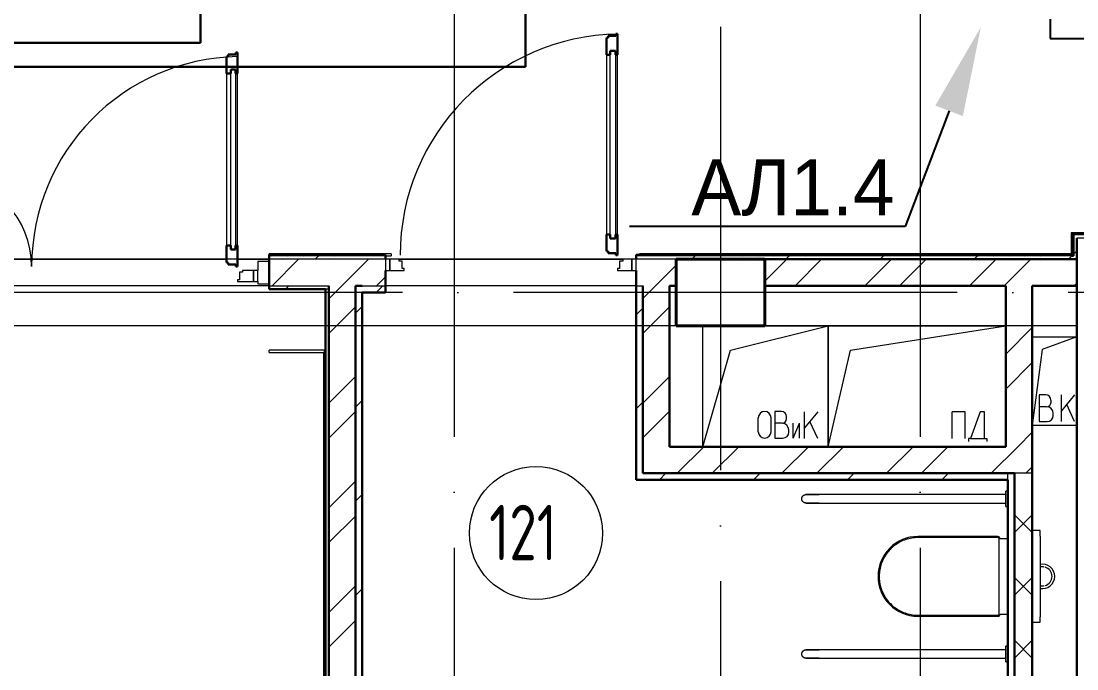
# Model space of a CAD drawing. Header units: millimetres. Extents: x -259793 to 503324, y -44556 to 93494.
# Drawn here: x -19810 to -15052, y -17071 to -14150 of the extents above; entities that cross this region are included whole.
import ezdxf
from ezdxf import colors
from ezdxf.entities.mleader import LeaderData, LeaderLine
from ezdxf.math import Vec2, Vec3

# ---------------------------------------------------------------- set-up
doc = ezdxf.new("R2010")
doc.units = ezdxf.units.MM
doc.linetypes.add('ADSK_Линия сетки', pattern=[25, 20, -2.5, 0, -2.5])
doc.linetypes.add('ADSK_Сверху', pattern=[450, 300, -150])
doc.layers.add('PDF _06 ТВ кабель эфирный', color=5, linetype='Continuous')
for name, color, linetype, lineweight in [('RC-Выноски', 7, 'Continuous', 0), ('RC-Линии_связи-Адресные', 5, 'Continuous', 30), ('Витраж', 7, 'Continuous', 9), ('Двери', 252, 'Continuous', 9), ('Линии', 7, 'Continuous', 9), ('лс', 5, 'Continuous', 30), ('Марки помещений', 252, 'Continuous', 20), ('Несущие колонны', 252, 'Continuous', 18), ('Обобщенные модели', 252, 'Continuous', 18), ('Ограждение', 252, 'Continuous', 9), ('Оси', 252, 'Continuous', 9), ('Перекрытие', 252, 'Continuous', 18), ('Сантехника', 252, 'Continuous', 9), ('Стены внутренние', 7, 'Continuous', 18), ('Стены наружные', 7, 'Continuous', 18), ('Стены штриховка', 7, 'Continuous', 9)]:
    doc.layers.add(name, color=color, linetype=linetype, lineweight=lineweight)
doc.layers.add('Двери открывание', color=7, linetype='Continuous', lineweight=9, true_color=0xc0c0c0)
doc.styles.add('GOST Common_3', font='', dxfattribs={"height": 3.5})
doc.styles.add('Mipgost_5', font='', dxfattribs={"height": 250})
doc.styles.get('GOST Common_3').set_extended_font_data('GOST 2.304 type A')
doc.styles.get('Mipgost_5').set_extended_font_data('Mipgost')
pattern_1 = [(0, (-32119.8, 96), (0, 600), []), (90, (-32119.8, 96), (-600, 4e-14), [])]

# ---------------------------------------------------------------- blocks, each defined once
blk = doc.blocks.new('_None')
blk = doc.blocks.new('1 этаж')
at = {"layer": 'Ограждение', "true_color": 0x636466}
h = blk.add_hatch(dxfattribs=at)
h.set_pattern_fill('FP_25', color=251, style=0, pattern_type=2)
h.set_pattern_definition(pattern_1)
h.paths.add_polyline_path([(-15070.8, -13728.7), (-13040.8, -13728.7), (-13040.8, -13723.7), (-15075.8, -13723.7)])
h = blk.add_hatch(dxfattribs=at)
h.set_pattern_fill('FP_25', color=251, style=0, pattern_type=2)
h.set_pattern_definition(pattern_1)
h.paths.add_polyline_path([(-18140.8, -13828.7), (-18140.8, -13818.7), (-18690.8, -13818.7), (-18690.8, -13823.7), (-18165.8, -13823.7), (-18165.8, -13828.7)])
h = blk.add_hatch(dxfattribs=at)
h.set_pattern_fill('FP_25', color=251, style=0, pattern_type=2)
h.set_pattern_definition(pattern_1)
h.paths.add_polyline_path([(-15070.8, -13823.7), (-15075.8, -13818.7), (-17020.8, -13818.7), (-17020.8, -13823.7), (-15072.5, -13823.7)])
h = blk.add_hatch(dxfattribs=at)
h.set_pattern_fill('FP_25', color=251, style=0, pattern_type=2)
h.set_pattern_definition(pattern_1)
h.paths.add_polyline_path([(-18445.8, -17463.7), (-18435.8, -17453.7), (-18435.8, -14253.7), (-18445.8, -14263.7), (-18445.8, -17356.4)])
at = {"color": 251, "lineweight": 18, "true_color": 0x636466}
for p, q in [((-16735.8, -14688.7), (-16735.8, -14143.7)), ((-16610.8, -14252.9), (-16170.8, -14143.7)), ((-16455.8, -14143.7), (-16170.8, -14143.7)), ((-16170.8, -14143.7), (-16170.8, -14688.7)), ((-16170.8, -14688.7), (-16170.8, -14143.7)), ((-16170.8, -14143.7), (-15370.8, -14143.7)), ((-16070.8, -14252.9), (-15370.8, -14143.7)), ((-15250.8, -14193.7), (-15050.8, -14193.7)), ((-15050.8, -14193.7), (-15206.4, -14250.3)), ((-16735.8, -14688.7), (-16610.8, -14252.9)), ((-16170.8, -14688.7), (-16070.8, -14252.9)), ((-15206.4, -14250.3), (-15250.8, -14593.7)), ((-15189.9, -14455.2), (-15219.9, -14455.2)), ((-15219.9, -14455.2), (-15219.9, -14575.2)), ((-15059.9, -14455.2), (-15119.9, -14526.7)), ((-15119.9, -14575.2), (-15119.9, -14455.2)), ((-15186.5, -14508.5), (-15219.9, -14508.5)), ((-15166.5, -14488.5), (-15166.5, -14478.5)), ((-15059.9, -14575.2), (-15095.9, -14498)), ((-16485.9, -14621.4), (-16485.9, -14558.7)), ((-16428.5, -14621.4), (-16428.5, -14558.7)), ((-16381.7, -14530.1), (-16411.7, -14530.1)), ((-16411.7, -14530.1), (-16411.7, -14650.1)), ((-16358.3, -14563.4), (-16358.3, -14553.4)), ((-16217.5, -14532.1), (-16277.5, -14603.6)), ((-16277.5, -14652.1), (-16277.5, -14532.1)), ((-15554.1, -14531.1), (-15611.5, -14531.1)), ((-15611.5, -14651.1), (-15611.5, -14531.1)), ((-15554.1, -14651.1), (-15554.1, -14531.1)), ((-15485.2, -14531.1), (-15528.9, -14651.1)), ((-15465.6, -14531.1), (-15485.2, -14531.1)), ((-15465.6, -14651.1), (-15465.6, -14531.1)), ((-15156.5, -14548.5), (-15156.5, -14538.5)), ((-16378.3, -14583.4), (-16411.7, -14583.4)), ((-16329.2, -14650.1), (-16300.5, -14583.4)), ((-16329.2, -14650.1), (-16329.2, -14583.4)), ((-16300.5, -14650.1), (-16300.5, -14583.4)), ((-16217.5, -14652.1), (-16253.5, -14575)), ((-15050.8, -14593.7), (-15250.8, -14593.7)), ((-15219.9, -14575.2), (-15183.2, -14575.2)), ((-16411.7, -14650.1), (-16375, -14650.1)), ((-16348.3, -14623.4), (-16348.3, -14613.4)), ((-15538.9, -14651.1), (-15538.9, -14666.1)), ((-15528.9, -14651.1), (-15538.9, -14651.1)), ((-15528.9, -14651.1), (-15465.6, -14651.1)), ((-15465.6, -14651.1), (-15455.6, -14651.1)), ((-15455.6, -14651.1), (-15455.6, -14666.1))]:
    blk.add_line(p, q, dxfattribs=at)
for centre, radius, start, end in [((-15189.9, -14478.5), 23.3, 0, 90), ((-15186.5, -14488.5), 20, 270, 0), ((-15186.5, -14538.5), 30, 0, 90), ((-16457.2, -14558.7), 28.7, 0, 180), ((-16381.7, -14553.4), 23.3, 0, 90), ((-15183.2, -14548.5), 26.7, 270, 0), ((-16378.3, -14563.4), 20, 270, 0), ((-16378.3, -14613.4), 30, 0, 90), ((-16457.2, -14621.4), 28.7, 180, 0), ((-16375, -14623.4), 26.7, 270, 0)]:
    blk.add_arc(centre, radius, start, end, dxfattribs=at)
at = {"layer": 'Витраж', "color": 251, "lineweight": 18, "true_color": 0x636466}
for p, q in [((-18690.8, -13853.7), (-18740.8, -13853.7)), ((-18740.8, -13853.7), (-18740.8, -13893.7)), ((-18690.8, -13953.7), (-18690.8, -13853.7)), ((-18740.8, -13943.7), (-18740.8, -13953.7)), ((-18740.8, -13953.7), (-18690.8, -13953.7))]:
    blk.add_line(p, q, dxfattribs=at)
at = {"layer": 'Двери', "color": 251, "lineweight": 30, "true_color": 0x636466}
for p, q in [((-17161.8, -12845.7), (-17169.8, -12845.7)), ((-17169.8, -12845.7), (-17169.8, -12921.7)), ((-17127.8, -12836.7), (-17161.8, -12836.7)), ((-17161.8, -12836.7), (-17161.8, -12845.7)), ((-17119.8, -12827.7), (-17127.8, -12827.7)), ((-17127.8, -12827.7), (-17127.8, -12836.7)), ((-17119.8, -12921.7), (-17119.8, -12827.7)), ((-18874.8, -12929.7), (-18882.8, -12929.7)), ((-18882.8, -12929.7), (-18882.8, -13005.7)), ((-18840.8, -12920.7), (-18874.8, -12920.7)), ((-18874.8, -12920.7), (-18874.8, -12929.7)), ((-18832.8, -12911.7), (-18840.8, -12911.7)), ((-18840.8, -12911.7), (-18840.8, -12920.7)), ((-18832.8, -13005.7), (-18832.8, -12911.7)), ((-17169.8, -12921.7), (-17152.8, -12921.7)), ((-17152.8, -12921.7), (-17152.8, -12903.7)), ((-17152.8, -12903.7), (-17128.8, -12903.7)), ((-17128.8, -12903.7), (-17128.8, -12921.7)), ((-17128.8, -12921.7), (-17119.8, -12921.7)), ((-18862.8, -13005.7), (-18862.8, -12987.7)), ((-18862.8, -12987.7), (-18841.8, -12987.7)), ((-18841.8, -12987.7), (-18841.8, -13005.7)), ((-18882.8, -13005.7), (-18862.8, -13005.7)), ((-18841.8, -13005.7), (-18832.8, -13005.7)), ((-17169.8, -13731.7), (-17169.8, -13807.7)), ((-17169.8, -13731.7), (-17152.8, -13731.7)), ((-17152.8, -13731.7), (-17152.8, -13749.7)), ((-17152.8, -13749.7), (-17128.8, -13749.7)), ((-17128.8, -13731.7), (-17119.8, -13731.7)), ((-17128.8, -13749.7), (-17128.8, -13731.7)), ((-17119.8, -13825.7), (-17119.8, -13731.7)), ((-18882.8, -13781.7), (-18882.8, -13857.7)), ((-18882.8, -13781.7), (-18862.8, -13781.7)), ((-18862.8, -13781.7), (-18862.8, -13799.7)), ((-18841.8, -13781.7), (-18832.8, -13781.7)), ((-18841.8, -13799.7), (-18841.8, -13781.7)), ((-18832.8, -13875.7), (-18832.8, -13781.7)), ((-18862.8, -13799.7), (-18841.8, -13799.7)), ((-17169.8, -13807.7), (-17161.8, -13807.7)), ((-17161.8, -13807.7), (-17161.8, -13816.7)), ((-17161.8, -13816.7), (-17127.8, -13816.7)), ((-17127.8, -13816.7), (-17127.8, -13825.7)), ((-17127.8, -13825.7), (-17119.8, -13825.7)), ((-18882.8, -13857.7), (-18874.8, -13857.7)), ((-18874.8, -13857.7), (-18874.8, -13866.7)), ((-18874.8, -13866.7), (-18840.8, -13866.7)), ((-18840.8, -13866.7), (-18840.8, -13875.7)), ((-18840.8, -13875.7), (-18832.8, -13875.7))]:
    blk.add_line(p, q, dxfattribs=at)
at = {"layer": 'Двери', "color": 251, "true_color": 0x636466}
for p, q in [((-17169.8, -12921.7), (-17169.8, -13731.7)), ((-17152.8, -13749.7), (-17152.8, -12903.7)), ((-17152.8, -12903.7), (-17128.8, -12903.7)), ((-17128.8, -12903.7), (-17128.8, -13749.7)), ((-17119.8, -13731.7), (-17119.8, -12921.7)), ((-18862.8, -13799.7), (-18862.8, -12987.7)), ((-18862.8, -12987.7), (-18841.8, -12987.7)), ((-18841.8, -12987.7), (-18841.8, -13799.7)), ((-18882.8, -13005.7), (-18882.8, -13781.7)), ((-18832.8, -13781.7), (-18832.8, -13005.7)), ((-17128.8, -13749.7), (-17152.8, -13749.7)), ((-18841.8, -13799.7), (-18862.8, -13799.7)), ((-18165.8, -13843.7), (-18165.8, -13893.7)), ((-18145.8, -13843.7), (-18165.8, -13843.7)), ((-18145.8, -13893.7), (-18145.8, -13843.7)), ((-18104.8, -13843.7), (-18145.8, -13843.7)), ((-18145.8, -13843.7), (-18145.8, -13893.7)), ((-18104.8, -13851.7), (-18104.8, -13843.7)), ((-17096.8, -13843.7), (-17096.8, -13851.7)), ((-17055.8, -13843.7), (-17096.8, -13843.7)), ((-17035.8, -13843.7), (-17055.8, -13843.7)), ((-17055.8, -13843.7), (-17055.8, -13893.7)), ((-17055.8, -13893.7), (-17055.8, -13843.7)), ((-17035.8, -13893.7), (-17035.8, -13843.7)), ((-18809.8, -13893.7), (-18809.8, -13901.7)), ((-18760.8, -13893.7), (-18809.8, -13893.7)), ((-18740.8, -13893.7), (-18760.8, -13893.7)), ((-18760.8, -13893.7), (-18760.8, -13943.7)), ((-18760.8, -13943.7), (-18760.8, -13893.7)), ((-18740.8, -13943.7), (-18740.8, -13893.7)), ((-18165.8, -13893.7), (-18145.8, -13893.7)), ((-18145.8, -13893.7), (-18081.8, -13893.7)), ((-18090.8, -13851.7), (-18104.8, -13851.7)), ((-18090.8, -13885.7), (-18090.8, -13851.7)), ((-18081.8, -13885.7), (-18090.8, -13885.7)), ((-18081.8, -13893.7), (-18081.8, -13885.7)), ((-17110.8, -13885.7), (-17119.8, -13885.7)), ((-17119.8, -13885.7), (-17119.8, -13893.7)), ((-17119.8, -13893.7), (-17055.8, -13893.7)), ((-17096.8, -13851.7), (-17110.8, -13851.7)), ((-17110.8, -13851.7), (-17110.8, -13885.7)), ((-17055.8, -13893.7), (-17035.8, -13893.7)), ((-18823.8, -13935.7), (-18832.8, -13935.7)), ((-18832.8, -13935.7), (-18832.8, -13943.7)), ((-18809.8, -13901.7), (-18823.8, -13901.7)), ((-18823.8, -13901.7), (-18823.8, -13935.7)), ((-18832.8, -13943.7), (-18760.8, -13943.7)), ((-18760.8, -13943.7), (-18740.8, -13943.7))]:
    blk.add_line(p, q, dxfattribs=at)
at = {"layer": 'Двери открывание', "color": 251, "true_color": 0x636466}
for centre, radius, start, end in [((-17101.8, -13825.7), 998, 91.0334, 180), ((-18814.8, -13875.7), 946, 91.0903, 180), ((-20166.8, -13875.7), 406, 0, 87.459)]:
    blk.add_arc(centre, radius, start, end, dxfattribs=at)
at = {"layer": 'Линии', "color": 251, "linetype": 'ADSK_Сверху', "ltscale": 100, "true_color": 0x636466}
for p, q in [((-15050.8, -13843.7), (-48260.8, -13843.7)), ((-15050.8, -14143.7), (-48260.8, -14143.7))]:
    blk.add_line(p, q, dxfattribs=at)
at = {"layer": 'Марки помещений', "color": 251, "true_color": 0x636466}
blk.add_circle((-17487.8, -15078.5), 300, dxfattribs=at)
at = {"layer": 'Несущие колонны', "color": 251, "lineweight": 40, "true_color": 0x636466}
for p, q in [((-16855.8, -13843.7), (-16455.8, -13843.7)), ((-16855.8, -14143.7), (-16855.8, -13843.7)), ((-16455.8, -13843.7), (-16855.8, -13843.7)), ((-16455.8, -13843.7), (-16455.8, -14143.7)), ((-16455.8, -14143.7), (-16455.8, -13843.7)), ((-16855.8, -13963.7), (-16855.8, -14143.7)), ((-16455.8, -14143.7), (-16855.8, -14143.7)), ((-16855.8, -14143.7), (-16455.8, -14143.7))]:
    blk.add_line(p, q, dxfattribs=at)
at = {"layer": 'Несущие колонны', "color": 251, "true_color": 0x636466}
blk.add_line((-16855.8, -13843.7), (-16855.8, -13963.7), dxfattribs=at)
at = {"layer": 'Обобщенные модели', "color": 251, "true_color": 0x636466}
for p, q in [((-15370.8, -14958.7), (-15370.8, -14888.7)), ((-15360.8, -14888.7), (-15370.8, -14888.7)), ((-15370.8, -14904.7), (-16210.8, -14904.7)), ((-16210.8, -14942.7), (-15370.8, -14942.7)), ((-15370.8, -14958.7), (-15360.8, -14958.7)), ((-15370.8, -15604.7), (-16210.8, -15604.7)), ((-15370.8, -15658.7), (-15370.8, -15588.7)), ((-15360.8, -15588.7), (-15370.8, -15588.7)), ((-16210.8, -15642.7), (-15370.8, -15642.7)), ((-15370.8, -15658.7), (-15360.8, -15658.7))]:
    blk.add_line(p, q, dxfattribs=at)
at = {"layer": 'Обобщенные модели', "color": 251, "true_color": 0x636466, "flags": 128}
for points in [[(-16289.8, -14923.7), (-16289.8, -14923), (-16289.7, -14922.2), (-16289.7, -14921.5), (-16289.6, -14920.7), (-16289.4, -14920), (-16289.3, -14919.2), (-16289.1, -14918.5), (-16288.8, -14917.8), (-16288.6, -14917), (-16288.3, -14916.3), (-16288, -14915.6), (-16287.7, -14915), (-16287.3, -14914.3), (-16286.9, -14913.6), (-16286.5, -14913), (-16286, -14912.4), (-16285.6, -14911.8), (-16285.1, -14911.2), (-16284.6, -14910.6), (-16284, -14910.1), (-16283.5, -14909.6), (-16282.9, -14909.1), (-16282.3, -14908.6), (-16281.7, -14908.2), (-16281.1, -14907.7), (-16280.4, -14907.3), (-16279.8, -14907), (-16279.1, -14906.6), (-16278.4, -14906.3), (-16277.7, -14906), (-16277, -14905.8), (-16276.2, -14905.5), (-16275.5, -14905.3), (-16274.8, -14905.2), (-16274, -14905), (-16273.3, -14904.9), (-16272.5, -14904.8), (-16271.8, -14904.8), (-16271, -14904.7), (-16270.8, -14904.7)], [(-16270.8, -14942.7), (-16271.6, -14942.7), (-16272.3, -14942.7), (-16273.1, -14942.6), (-16273.8, -14942.5), (-16274.6, -14942.4), (-16275.3, -14942.2), (-16276.1, -14942), (-16276.8, -14941.8), (-16277.5, -14941.5), (-16278.2, -14941.2), (-16278.9, -14940.9), (-16279.6, -14940.6), (-16280.2, -14940.2), (-16280.9, -14939.8), (-16281.5, -14939.4), (-16282.1, -14939), (-16282.7, -14938.5), (-16283.3, -14938), (-16283.9, -14937.5), (-16284.4, -14937), (-16284.9, -14936.4), (-16285.4, -14935.8), (-16285.9, -14935.2), (-16286.4, -14934.6), (-16286.8, -14934), (-16287.2, -14933.3), (-16287.6, -14932.7), (-16287.9, -14932), (-16288.2, -14931.3), (-16288.5, -14930.6), (-16288.8, -14929.9), (-16289, -14929.2), (-16289.2, -14928.4), (-16289.4, -14927.7), (-16289.5, -14927), (-16289.6, -14926.2), (-16289.7, -14925.5), (-16289.8, -14924.7), (-16289.8, -14923.9), (-16289.8, -14923.7)], [(-16210.8, -14904.7), (-16213.2, -14904.7), (-16215.6, -14904.7), (-16218, -14904.7), (-16220.4, -14904.7), (-16222.7, -14904.7), (-16225.1, -14904.7), (-16227.4, -14904.7), (-16229.7, -14904.7), (-16231.9, -14904.7), (-16234.2, -14904.7), (-16236.4, -14904.7), (-16238.5, -14904.7), (-16240.6, -14904.7), (-16242.7, -14904.7), (-16244.7, -14904.7), (-16246.6, -14904.7), (-16248.5, -14904.7), (-16250.4, -14904.7), (-16252.1, -14904.7), (-16253.8, -14904.7), (-16255.5, -14904.7), (-16257, -14904.7), (-16258.5, -14904.7), (-16260, -14904.7), (-16261.3, -14904.7), (-16262.5, -14904.7), (-16263.7, -14904.7), (-16264.8, -14904.7), (-16265.8, -14904.7), (-16266.7, -14904.7), (-16267.5, -14904.7), (-16268.3, -14904.7), (-16268.9, -14904.7), (-16269.5, -14904.7), (-16269.9, -14904.7), (-16270.3, -14904.7), (-16270.6, -14904.7), (-16270.7, -14904.7), (-16270.8, -14904.7), (-16270.8, -14904.7)], [(-16270.8, -14904.7), (-16270.8, -14904.7), (-16270.6, -14904.7), (-16270.4, -14904.7), (-16270, -14904.7), (-16269.6, -14904.7), (-16269.1, -14904.7), (-16268.5, -14904.7), (-16267.8, -14904.7), (-16267, -14904.7), (-16266.1, -14904.7), (-16265.1, -14904.7), (-16264, -14904.7), (-16262.9, -14904.7), (-16261.6, -14904.7), (-16260.3, -14904.7), (-16258.9, -14904.7), (-16257.5, -14904.7), (-16255.9, -14904.7), (-16254.3, -14904.7), (-16252.6, -14904.7), (-16250.8, -14904.7), (-16249, -14904.7), (-16247.2, -14904.7), (-16245.2, -14904.7), (-16243.2, -14904.7), (-16241.2, -14904.7), (-16239.1, -14904.7), (-16236.9, -14904.7), (-16234.8, -14904.7), (-16232.5, -14904.7), (-16230.3, -14904.7), (-16228, -14904.7), (-16225.7, -14904.7), (-16223.4, -14904.7), (-16221, -14904.7), (-16218.6, -14904.7), (-16216.2, -14904.7), (-16213.8, -14904.7), (-16211.4, -14904.7), (-16210.8, -14904.7)], [(-16210.8, -14942.7), (-16213.2, -14942.7), (-16215.6, -14942.7), (-16218, -14942.7), (-16220.4, -14942.7), (-16222.7, -14942.7), (-16225.1, -14942.7), (-16227.4, -14942.7), (-16229.7, -14942.7), (-16231.9, -14942.7), (-16234.2, -14942.7), (-16236.4, -14942.7), (-16238.5, -14942.7), (-16240.6, -14942.7), (-16242.7, -14942.7), (-16244.7, -14942.7), (-16246.6, -14942.7), (-16248.5, -14942.7), (-16250.4, -14942.7), (-16252.1, -14942.7), (-16253.8, -14942.7), (-16255.5, -14942.7), (-16257, -14942.7), (-16258.5, -14942.7), (-16260, -14942.7), (-16261.3, -14942.7), (-16262.5, -14942.7), (-16263.7, -14942.7), (-16264.8, -14942.7), (-16265.8, -14942.7), (-16266.7, -14942.7), (-16267.5, -14942.7), (-16268.3, -14942.7), (-16268.9, -14942.7), (-16269.5, -14942.7), (-16269.9, -14942.7), (-16270.3, -14942.7), (-16270.6, -14942.7), (-16270.7, -14942.7), (-16270.8, -14942.7), (-16270.8, -14942.7)], [(-16270.8, -14942.7), (-16270.8, -14942.7), (-16270.6, -14942.7), (-16270.4, -14942.7), (-16270, -14942.7), (-16269.6, -14942.7), (-16269.1, -14942.7), (-16268.5, -14942.7), (-16267.8, -14942.7), (-16267, -14942.7), (-16266.1, -14942.7), (-16265.1, -14942.7), (-16264, -14942.7), (-16262.9, -14942.7), (-16261.6, -14942.7), (-16260.3, -14942.7), (-16258.9, -14942.7), (-16257.5, -14942.7), (-16255.9, -14942.7), (-16254.3, -14942.7), (-16252.6, -14942.7), (-16250.8, -14942.7), (-16249, -14942.7), (-16247.2, -14942.7), (-16245.2, -14942.7), (-16243.2, -14942.7), (-16241.2, -14942.7), (-16239.1, -14942.7), (-16236.9, -14942.7), (-16234.8, -14942.7), (-16232.5, -14942.7), (-16230.3, -14942.7), (-16228, -14942.7), (-16225.7, -14942.7), (-16223.4, -14942.7), (-16221, -14942.7), (-16218.6, -14942.7), (-16216.2, -14942.7), (-16213.8, -14942.7), (-16211.4, -14942.7), (-16210.8, -14942.7)], [(-16289.8, -15623.7), (-16289.8, -15623), (-16289.7, -15622.2), (-16289.7, -15621.5), (-16289.6, -15620.7), (-16289.4, -15620), (-16289.3, -15619.2), (-16289.1, -15618.5), (-16288.8, -15617.8), (-16288.6, -15617), (-16288.3, -15616.3), (-16288, -15615.6), (-16287.7, -15615), (-16287.3, -15614.3), (-16286.9, -15613.6), (-16286.5, -15613), (-16286, -15612.4), (-16285.6, -15611.8), (-16285.1, -15611.2), (-16284.6, -15610.6), (-16284, -15610.1), (-16283.5, -15609.6), (-16282.9, -15609.1), (-16282.3, -15608.6), (-16281.7, -15608.2), (-16281.1, -15607.7), (-16280.4, -15607.3), (-16279.8, -15607), (-16279.1, -15606.6), (-16278.4, -15606.3), (-16277.7, -15606), (-16277, -15605.8), (-16276.2, -15605.5), (-16275.5, -15605.3), (-16274.8, -15605.2), (-16274, -15605), (-16273.3, -15604.9), (-16272.5, -15604.8), (-16271.8, -15604.8), (-16271, -15604.7), (-16270.8, -15604.7)], [(-16210.8, -15604.7), (-16213.2, -15604.7), (-16215.6, -15604.7), (-16218, -15604.7), (-16220.4, -15604.7), (-16222.7, -15604.7), (-16225.1, -15604.7), (-16227.4, -15604.7), (-16229.7, -15604.7), (-16231.9, -15604.7), (-16234.2, -15604.7), (-16236.4, -15604.7), (-16238.5, -15604.7), (-16240.6, -15604.7), (-16242.7, -15604.7), (-16244.7, -15604.7), (-16246.6, -15604.7), (-16248.5, -15604.7), (-16250.4, -15604.7), (-16252.1, -15604.7), (-16253.8, -15604.7), (-16255.5, -15604.7), (-16257, -15604.7), (-16258.5, -15604.7), (-16260, -15604.7), (-16261.3, -15604.7), (-16262.5, -15604.7), (-16263.7, -15604.7), (-16264.8, -15604.7), (-16265.8, -15604.7), (-16266.7, -15604.7), (-16267.5, -15604.7), (-16268.3, -15604.7), (-16268.9, -15604.7), (-16269.5, -15604.7), (-16269.9, -15604.7), (-16270.3, -15604.7), (-16270.6, -15604.7), (-16270.7, -15604.7), (-16270.8, -15604.7), (-16270.8, -15604.7)], [(-16270.8, -15604.7), (-16270.8, -15604.7), (-16270.6, -15604.7), (-16270.4, -15604.7), (-16270, -15604.7), (-16269.6, -15604.7), (-16269.1, -15604.7), (-16268.5, -15604.7), (-16267.8, -15604.7), (-16267, -15604.7), (-16266.1, -15604.7), (-16265.1, -15604.7), (-16264, -15604.7), (-16262.9, -15604.7), (-16261.6, -15604.7), (-16260.3, -15604.7), (-16258.9, -15604.7), (-16257.5, -15604.7), (-16255.9, -15604.7), (-16254.3, -15604.7), (-16252.6, -15604.7), (-16250.8, -15604.7), (-16249, -15604.7), (-16247.2, -15604.7), (-16245.2, -15604.7), (-16243.2, -15604.7), (-16241.2, -15604.7), (-16239.1, -15604.7), (-16236.9, -15604.7), (-16234.8, -15604.7), (-16232.5, -15604.7), (-16230.3, -15604.7), (-16228, -15604.7), (-16225.7, -15604.7), (-16223.4, -15604.7), (-16221, -15604.7), (-16218.6, -15604.7), (-16216.2, -15604.7), (-16213.8, -15604.7), (-16211.4, -15604.7), (-16210.8, -15604.7)], [(-16270.8, -15642.7), (-16271.6, -15642.7), (-16272.3, -15642.7), (-16273.1, -15642.6), (-16273.8, -15642.5), (-16274.6, -15642.4), (-16275.3, -15642.2), (-16276.1, -15642), (-16276.8, -15641.8), (-16277.5, -15641.5), (-16278.2, -15641.2), (-16278.9, -15640.9), (-16279.6, -15640.6), (-16280.2, -15640.2), (-16280.9, -15639.8), (-16281.5, -15639.4), (-16282.1, -15639), (-16282.7, -15638.5), (-16283.3, -15638), (-16283.9, -15637.5), (-16284.4, -15637), (-16284.9, -15636.4), (-16285.4, -15635.8), (-16285.9, -15635.2), (-16286.4, -15634.6), (-16286.8, -15634), (-16287.2, -15633.3), (-16287.6, -15632.7), (-16287.9, -15632), (-16288.2, -15631.3), (-16288.5, -15630.6), (-16288.8, -15629.9), (-16289, -15629.2), (-16289.2, -15628.4), (-16289.4, -15627.7), (-16289.5, -15627), (-16289.6, -15626.2), (-16289.7, -15625.5), (-16289.8, -15624.7), (-16289.8, -15623.9), (-16289.8, -15623.7)], [(-16210.8, -15642.7), (-16213.2, -15642.7), (-16215.6, -15642.7), (-16218, -15642.7), (-16220.4, -15642.7), (-16222.7, -15642.7), (-16225.1, -15642.7), (-16227.4, -15642.7), (-16229.7, -15642.7), (-16231.9, -15642.7), (-16234.2, -15642.7), (-16236.4, -15642.7), (-16238.5, -15642.7), (-16240.6, -15642.7), (-16242.7, -15642.7), (-16244.7, -15642.7), (-16246.6, -15642.7), (-16248.5, -15642.7), (-16250.4, -15642.7), (-16252.1, -15642.7), (-16253.8, -15642.7), (-16255.5, -15642.7), (-16257, -15642.7), (-16258.5, -15642.7), (-16260, -15642.7), (-16261.3, -15642.7), (-16262.5, -15642.7), (-16263.7, -15642.7), (-16264.8, -15642.7), (-16265.8, -15642.7), (-16266.7, -15642.7), (-16267.5, -15642.7), (-16268.3, -15642.7), (-16268.9, -15642.7), (-16269.5, -15642.7), (-16269.9, -15642.7), (-16270.3, -15642.7), (-16270.6, -15642.7), (-16270.7, -15642.7), (-16270.8, -15642.7), (-16270.8, -15642.7)], [(-16270.8, -15642.7), (-16270.8, -15642.7), (-16270.6, -15642.7), (-16270.4, -15642.7), (-16270, -15642.7), (-16269.6, -15642.7), (-16269.1, -15642.7), (-16268.5, -15642.7), (-16267.8, -15642.7), (-16267, -15642.7), (-16266.1, -15642.7), (-16265.1, -15642.7), (-16264, -15642.7), (-16262.9, -15642.7), (-16261.6, -15642.7), (-16260.3, -15642.7), (-16258.9, -15642.7), (-16257.5, -15642.7), (-16255.9, -15642.7), (-16254.3, -15642.7), (-16252.6, -15642.7), (-16250.8, -15642.7), (-16249, -15642.7), (-16247.2, -15642.7), (-16245.2, -15642.7), (-16243.2, -15642.7), (-16241.2, -15642.7), (-16239.1, -15642.7), (-16236.9, -15642.7), (-16234.8, -15642.7), (-16232.5, -15642.7), (-16230.3, -15642.7), (-16228, -15642.7), (-16225.7, -15642.7), (-16223.4, -15642.7), (-16221, -15642.7), (-16218.6, -15642.7), (-16216.2, -15642.7), (-16213.8, -15642.7), (-16211.4, -15642.7), (-16210.8, -15642.7)]]:
    blk.add_lwpolyline(points, dxfattribs=at)
at = {"layer": 'Ограждение', "color": 251, "true_color": 0x636466}
for p, q in [((-13040.8, -13723.7), (-15075.8, -13723.7)), ((-15075.8, -13723.7), (-15070.8, -13728.7)), ((-15075.8, -13723.7), (-15075.8, -13818.7)), ((-18690.8, -13823.7), (-18690.8, -13818.7)), ((-18140.8, -13818.7), (-18690.8, -13818.7)), ((-18165.8, -13828.7), (-18140.8, -13828.7)), ((-18140.8, -13818.7), (-18140.8, -13828.7)), ((-17020.8, -13823.7), (-17020.8, -13818.7)), ((-15075.8, -13818.7), (-17020.8, -13818.7)), ((-15075.8, -13818.7), (-15070.8, -13823.7)), ((-18690.8, -14263.7), (-18690.8, -14253.7)), ((-18435.8, -14253.7), (-18690.8, -14253.7)), ((-18690.8, -14263.7), (-18445.8, -14263.7)), ((-18435.8, -14253.7), (-18445.8, -14263.7)), ((-18445.8, -14263.7), (-18445.8, -17463.7))]:
    blk.add_line(p, q, dxfattribs=at)
at = {"layer": 'Оси', "color": 251, "linetype": 'ADSK_Линия сетки', "ltscale": 100, "true_color": 0x636466}
for p, q in [((-16655.8, 32206.9), (-16655.8, -33769.9)), ((-17855.8, -2643.7), (-17855.8, -33769.9)), ((-15755.8, -2643.7), (-15755.8, -32499.9)), ((4411.5, -13993.7), (-72528.1, -13993.7))]:
    blk.add_line(p, q, dxfattribs=at)
at = {"layer": 'Перекрытие', "color": 251, "ltscale": 100, "true_color": 0x636466}
for p, q in [((-15250.8, -14193.7), (-15050.8, -14193.7)), ((-15050.8, -14593.7), (-15250.8, -14593.7))]:
    blk.add_line(p, q, dxfattribs=at)
at = {"layer": 'Сантехника', "color": 251, "lineweight": 9, "true_color": 0x636466}
for p, q in [((-15215.8, -15067), (-15250.8, -15067)), ((-15215.8, -15092), (-15215.8, -15067)), ((-15215.8, -15092), (-15215.8, -15455.5)), ((-15215.8, -15480.5), (-15215.8, -15455.5)), ((-15250.8, -15480.5), (-15215.8, -15480.5))]:
    blk.add_line(p, q, dxfattribs=at)
at = {"layer": 'Сантехника', "color": 251, "true_color": 0x636466}
for p, q in [((-15405.8, -15093.7), (-15765.8, -15093.7)), ((-15405.8, -15098.7), (-15765.8, -15098.7)), ((-15400.8, -15443.7), (-15400.8, -15103.7)), ((-15360.8, -15103.7), (-15395.8, -15103.7)), ((-15765.8, -15448.7), (-15405.8, -15448.7)), ((-15765.8, -15453.7), (-15405.8, -15453.7)), ((-15395.8, -15443.7), (-15360.8, -15443.7))]:
    blk.add_line(p, q, dxfattribs=at)
at = {"layer": 'Сантехника', "color": 251, "true_color": 0x636466, "flags": 128}
for points in [[(-15765.8, -15098.7), (-15772.8, -15098.9), (-15779.8, -15099.3), (-15786.8, -15100), (-15793.7, -15101), (-15800.6, -15102.2), (-15807.4, -15103.7), (-15814.2, -15105.5), (-15820.9, -15107.6), (-15827.4, -15109.9), (-15833.9, -15112.5), (-15840.3, -15115.4), (-15846.6, -15118.5), (-15852.8, -15121.9), (-15858.8, -15125.5), (-15864.6, -15129.3), (-15870.3, -15133.4), (-15875.8, -15137.7), (-15881.2, -15142.2), (-15886.4, -15146.9), (-15891.3, -15151.8), (-15896.1, -15156.9), (-15900.7, -15162.2), (-15905, -15167.7), (-15909.2, -15173.4), (-15913.1, -15179.2), (-15916.7, -15185.1), (-15920.1, -15191.2), (-15923.3, -15197.5), (-15926.2, -15203.8), (-15928.9, -15210.3), (-15931.3, -15216.9), (-15933.5, -15223.6), (-15935.3, -15230.3), (-15936.9, -15237.1), (-15938.3, -15244), (-15939.3, -15250.9), (-15940.1, -15257.9), (-15940.6, -15264.8), (-15940.8, -15271.8), (-15940.7, -15278.8), (-15940.4, -15285.8), (-15939.8, -15292.8), (-15938.9, -15299.7), (-15937.7, -15306.6), (-15936.2, -15313.5), (-15934.5, -15320.3), (-15932.5, -15327), (-15930.2, -15333.6), (-15927.7, -15340.1), (-15924.9, -15346.6), (-15921.9, -15352.9), (-15918.6, -15359), (-15915.1, -15365.1), (-15911.3, -15371), (-15907.3, -15376.7), (-15903.1, -15382.3), (-15898.6, -15387.7), (-15893.9, -15392.9), (-15889.1, -15397.9), (-15884, -15402.8), (-15878.8, -15407.4), (-15873.3, -15411.8), (-15867.7, -15416), (-15861.9, -15420), (-15856, -15423.7), (-15849.9, -15427.2), (-15843.7, -15430.4), (-15837.4, -15433.4), (-15831, -15436.1), (-15824.4, -15438.6), (-15817.8, -15440.8), (-15811.1, -15442.8), (-15804.3, -15444.5), (-15797.4, -15445.9), (-15790.5, -15447), (-15783.5, -15447.8), (-15776.6, -15448.4), (-15769.6, -15448.7), (-15765.8, -15448.7)], [(-15400.8, -15103.7), (-15400.8, -15103.5), (-15400.8, -15103.3), (-15400.8, -15103.1), (-15400.9, -15102.9), (-15400.9, -15102.7), (-15400.9, -15102.5), (-15401, -15102.3), (-15401.1, -15102.2), (-15401.1, -15102), (-15401.2, -15101.8), (-15401.3, -15101.6), (-15401.4, -15101.4), (-15401.5, -15101.2), (-15401.6, -15101.1), (-15401.7, -15100.9), (-15401.8, -15100.7), (-15401.9, -15100.6), (-15402, -15100.4), (-15402.2, -15100.3), (-15402.3, -15100.1), (-15402.5, -15100), (-15402.6, -15099.9), (-15402.8, -15099.8), (-15402.9, -15099.6), (-15403.1, -15099.5), (-15403.3, -15099.4), (-15403.4, -15099.3), (-15403.6, -15099.2), (-15403.8, -15099.1), (-15404, -15099.1), (-15404.2, -15099), (-15404.4, -15098.9), (-15404.6, -15098.9), (-15404.8, -15098.8), (-15405, -15098.8), (-15405.1, -15098.8), (-15405.3, -15098.8), (-15405.5, -15098.7), (-15405.7, -15098.7), (-15405.8, -15098.7)], [(-15405.8, -15448.7), (-15405.6, -15448.7), (-15405.4, -15448.7), (-15405.2, -15448.7), (-15405, -15448.7), (-15404.8, -15448.6), (-15404.6, -15448.6), (-15404.4, -15448.5), (-15404.2, -15448.5), (-15404, -15448.4), (-15403.9, -15448.3), (-15403.7, -15448.3), (-15403.5, -15448.2), (-15403.3, -15448.1), (-15403.1, -15448), (-15403, -15447.9), (-15402.8, -15447.7), (-15402.7, -15447.6), (-15402.5, -15447.5), (-15402.4, -15447.4), (-15402.2, -15447.2), (-15402.1, -15447.1), (-15401.9, -15446.9), (-15401.8, -15446.8), (-15401.7, -15446.6), (-15401.6, -15446.4), (-15401.5, -15446.3), (-15401.4, -15446.1), (-15401.3, -15445.9), (-15401.2, -15445.7), (-15401.1, -15445.5), (-15401.1, -15445.4), (-15401, -15445.2), (-15401, -15445), (-15400.9, -15444.8), (-15400.9, -15444.6), (-15400.8, -15444.4), (-15400.8, -15444.2), (-15400.8, -15444), (-15400.8, -15443.8), (-15400.8, -15443.7)]]:
    blk.add_lwpolyline(points, dxfattribs=at)
at = {"layer": 'Сантехника', "color": 251, "lineweight": 9, "true_color": 0x636466, "flags": 128}
for points in [[(-15204.4, -15231), (-15204.4, -15231), (-15204.5, -15231), (-15204.7, -15231), (-15204.9, -15231), (-15205.3, -15231), (-15205.6, -15231), (-15206.1, -15231), (-15206.6, -15231), (-15207.2, -15231), (-15207.9, -15231), (-15208.6, -15231), (-15209.4, -15231), (-15210.3, -15231), (-15211.2, -15231), (-15212.2, -15231), (-15213.3, -15231), (-15214.4, -15231), (-15215.5, -15231)], [(-15214.7, -15316.4), (-15213.6, -15316.4), (-15212.5, -15316.4), (-15211.5, -15316.4), (-15210.5, -15316.4), (-15209.7, -15316.4), (-15208.8, -15316.4), (-15208.1, -15316.4), (-15207.4, -15316.4), (-15206.8, -15316.4), (-15206.2, -15316.4), (-15205.8, -15316.4), (-15205.4, -15316.4), (-15205, -15316.4), (-15204.7, -15316.4), (-15204.5, -15316.4), (-15204.4, -15316.4), (-15204.4, -15316.4), (-15204.4, -15316.4)]]:
    blk.add_lwpolyline(points, dxfattribs=at)
at = {"layer": 'Сантехника', "color": 251, "true_color": 0x636466}
for centre, radius, start, end in [((-15765.8, -15273.7), 180, 90, 270), ((-15765.8, -15273.7), 175, 90, 90.9078), ((-15765.8, -15273.7), 175, 90, 90.9078), ((-15405.8, -15103.7), 10, 0, 90), ((-15405.8, -15103.7), 5, 60, 90), ((-15405.8, -15103.7), 5, 60, 90), ((-15405.8, -15103.7), 5, 60, 75), ((-15405.8, -15103.7), 5, 0, 30), ((-15405.8, -15103.7), 5, 0, 30), ((-15405.8, -15103.7), 5, 0, 30), ((-15765.8, -15273.7), 175, 269.0922, 270), ((-15765.8, -15273.7), 175, 269.0922, 270), ((-15405.8, -15443.7), 10, 270, 0), ((-15405.8, -15443.7), 5, 270, 300), ((-15405.8, -15443.7), 5, 270, 300), ((-15405.8, -15443.7), 5, 285, 300), ((-15405.8, -15443.7), 5, 330, 0), ((-15405.8, -15443.7), 5, 330, 0), ((-15405.8, -15443.7), 5, 330, 0)]:
    blk.add_arc(centre, radius, start, end, dxfattribs=at)
at = {"layer": 'Сантехника', "color": 251, "lineweight": 9, "true_color": 0x636466}
for radius, start, end in [(55, 0, 102.0258), (55, 257.9742, 0), (42.7, 92.2417, 94.1976), (42.7, 87.9172, 90), (42.7, 80.8699, 90), (42.7, 0, 75), (42.7, 285, 0), (42.7, 267.2428, 279.4986), (42.7, 270, 272.5338)]:
    blk.add_arc((-15204.4, -15273.7), radius, start, end, dxfattribs=at)
at = {"layer": 'Стены внутренние', "color": 251, "true_color": 0x636466}
blk.add_line((-13040.8, -13748.7), (-15050.8, -13748.7), dxfattribs=at)
at = {"layer": 'Стены внутренние', "color": 251, "lineweight": 30, "true_color": 0x636466}
blk.add_line((-15050.8, -13963.7), (-15050.8, -17043.7), dxfattribs=at)
at = {"layer": 'Стены наружные', "color": 251, "lineweight": 30, "true_color": 0x636466}
for p, q in [((-13025.8, -13728.7), (-15070.8, -13728.7)), ((-15070.8, -13728.7), (-15070.8, -13823.7)), ((-15065.8, -13733.7), (-15065.8, -13828.7)), ((-15050.8, -13963.7), (-15050.8, -13748.7)), ((-18690.8, -13823.7), (-18690.8, -13978.7)), ((-18165.8, -13823.7), (-18690.8, -13823.7)), ((-18165.8, -13843.7), (-18165.8, -13823.7)), ((-17035.8, -13823.7), (-17035.8, -13843.7)), ((-15070.8, -13823.7), (-17035.8, -13823.7)), ((-16855.8, -13843.7), (-15050.8, -13843.7)), ((-16455.8, -13843.7), (-16455.8, -13963.7)), ((-15065.8, -13828.7), (-15070.8, -13828.7)), ((-18165.8, -13993.7), (-18165.8, -13893.7)), ((-17035.8, -13893.7), (-17035.8, -14838.7)), ((-18690.8, -13978.7), (-18435.8, -13978.7)), ((-18435.8, -13978.7), (-18435.8, -17178.7)), ((-18420.8, -13963.7), (-18420.8, -17163.7)), ((-18300.8, -13963.7), (-18270.8, -13963.7)), ((-18300.8, -16863.7), (-18300.8, -13963.7)), ((-17005.8, -13963.7), (-17005.8, -14808.7)), ((-16885.8, -13963.7), (-16855.8, -13963.7)), ((-16885.8, -14688.7), (-16885.8, -13963.7)), ((-16455.8, -13963.7), (-15370.8, -13963.7)), ((-15370.8, -13963.7), (-15370.8, -14688.7)), ((-15250.8, -13963.7), (-15050.8, -13963.7)), ((-15250.8, -16943.7), (-15250.8, -13963.7)), ((-18270.8, -16833.7), (-18270.8, -13993.7)), ((-18270.8, -13993.7), (-18165.8, -13993.7)), ((-15370.8, -14688.7), (-16885.8, -14688.7)), ((-17035.8, -14838.7), (-15360.8, -14838.7)), ((-17005.8, -14808.7), (-15330.8, -14808.7)), ((-15360.8, -14838.7), (-15360.8, -16833.7)), ((-15330.8, -14808.7), (-15330.8, -16863.7))]:
    blk.add_line(p, q, dxfattribs=at)
at = {"layer": 'Стены наружные', "color": 251, "linetype": 'Continuous', "lineweight": 9, "true_color": 0x636466}
for p, q in [((-15070.8, -13755.5), (-15065.8, -13750.5)), ((-18679.5, -13828.7), (-18674.5, -13823.7)), ((-18677.5, -13963.7), (-18557.5, -13843.7)), ((-18608.8, -13828.7), (-18603.8, -13823.7)), ((-18538.1, -13828.7), (-18533.1, -13823.7)), ((-18482.4, -13843.7), (-18467.4, -13828.7)), ((-18467.4, -13828.7), (-18462.4, -13823.7)), ((-18396.7, -13828.7), (-18391.7, -13823.7)), ((-18363.2, -13963.7), (-18243.2, -13843.7)), ((-18326, -13828.7), (-18321, -13823.7)), ((-18255.3, -13828.7), (-18250.3, -13823.7)), ((-18184.5, -13828.7), (-18179.5, -13823.7)), ((-16982.5, -13828.7), (-16977.5, -13823.7)), ((-16911.8, -13828.7), (-16906.8, -13823.7)), ((-16841, -13828.7), (-16836, -13823.7)), ((-16785.3, -13843.7), (-16770.3, -13828.7)), ((-16770.3, -13828.7), (-16765.3, -13823.7)), ((-16699.6, -13828.7), (-16694.6, -13823.7)), ((-16628.9, -13828.7), (-16623.9, -13823.7)), ((-16558.2, -13828.7), (-16553.2, -13823.7)), ((-16487.5, -13828.7), (-16482.5, -13823.7)), ((-16455.8, -13942.2), (-16357.4, -13843.7)), ((-16416.8, -13828.7), (-16411.8, -13823.7)), ((-16361.1, -13843.7), (-16346.1, -13828.7)), ((-16346.1, -13828.7), (-16341.1, -13823.7)), ((-16320.2, -13963.7), (-16200.2, -13843.7)), ((-16275.4, -13828.7), (-16270.4, -13823.7)), ((-16204.6, -13828.7), (-16199.6, -13823.7)), ((-16133.9, -13828.7), (-16128.9, -13823.7)), ((-16063.2, -13828.7), (-16058.2, -13823.7)), ((-16005.9, -13963.7), (-15885.9, -13843.7)), ((-15992.5, -13828.7), (-15987.5, -13823.7)), ((-15936.8, -13843.7), (-15921.8, -13828.7)), ((-15921.8, -13828.7), (-15916.8, -13823.7)), ((-15851.1, -13828.7), (-15846.1, -13823.7)), ((-15848.7, -13963.7), (-15728.7, -13843.7)), ((-15780.4, -13828.7), (-15775.4, -13823.7)), ((-15709.7, -13828.7), (-15704.7, -13823.7)), ((-15639, -13828.7), (-15634, -13823.7)), ((-15568.3, -13828.7), (-15563.3, -13823.7)), ((-15534.4, -13963.7), (-15414.4, -13843.7)), ((-15512.5, -13843.7), (-15497.5, -13828.7)), ((-15497.5, -13828.7), (-15492.5, -13823.7)), ((-15426.8, -13828.7), (-15421.8, -13823.7)), ((-15377.3, -13963.7), (-15257.3, -13843.7)), ((-15356.1, -13828.7), (-15351.1, -13823.7)), ((-15285.4, -13828.7), (-15280.4, -13823.7)), ((-15214.7, -13828.7), (-15209.7, -13823.7)), ((-15144, -13828.7), (-15139, -13823.7)), ((-15088.3, -13843.7), (-15073.3, -13828.7)), ((-15073.3, -13828.7), (-15070.8, -13826.3)), ((-15070.8, -13826.3), (-15065.8, -13821.3)), ((-15065.8, -13821.3), (-15050.8, -13806.3)), ((-16948.8, -13963.7), (-16855.8, -13870.7)), ((-18206.1, -13963.7), (-18165.8, -13923.5)), ((-18617.4, -13978.7), (-18602.4, -13963.7)), ((-18420.8, -14021.3), (-18363.2, -13963.7)), ((-18208.1, -13993.7), (-18178.1, -13963.7)), ((-17005.8, -14020.7), (-16948.8, -13963.7)), ((-15063, -13963.7), (-15050.8, -13951.6)), ((-18420.8, -14178.5), (-18300.8, -14058.5)), ((-18300.8, -14086.4), (-18270.8, -14056.4)), ((-17035.8, -14094.2), (-17005.8, -14064.2)), ((-17005.8, -14177.9), (-16885.8, -14057.9)), ((-15370.8, -14271.6), (-15250.8, -14151.6)), ((-15370.8, -14428.7), (-15250.8, -14308.7)), ((-18420.8, -14492.8), (-18300.8, -14372.8)), ((-17005.8, -14492.2), (-16885.8, -14372.2)), ((-18300.8, -14510.7), (-18270.8, -14480.7)), ((-17035.8, -14518.5), (-17005.8, -14488.5)), ((-18420.8, -14649.9), (-18300.8, -14529.9)), ((-17005.8, -14649.3), (-16885.8, -14529.3)), ((-15316.5, -14688.7), (-15250.8, -14623)), ((-16850.9, -14808.7), (-16730.9, -14688.7)), ((-16693.7, -14808.7), (-16573.7, -14688.7)), ((-16379.4, -14808.7), (-16259.4, -14688.7)), ((-16222.3, -14808.7), (-16102.3, -14688.7)), ((-15908, -14808.7), (-15788, -14688.7)), ((-15750.8, -14808.7), (-15630.8, -14688.7)), ((-15436.5, -14808.7), (-15316.5, -14688.7)), ((-15279.4, -14808.7), (-15250.8, -14780.2)), ((-18420.8, -14964.2), (-18300.8, -14844.2)), ((-16931.8, -14838.7), (-16901.8, -14808.7)), ((-16507.5, -14838.7), (-16477.5, -14808.7)), ((-16083.3, -14838.7), (-16053.3, -14808.7)), ((-15659, -14838.7), (-15629, -14808.7)), ((-18300.8, -14934.9), (-18270.8, -14904.9)), ((-18420.8, -15121.4), (-18300.8, -15001.4)), ((-15250.8, -15076), (-15330.8, -14996)), ((-15330.8, -15076.2), (-15250.8, -14996.2)), ((-18420.8, -15435.7), (-18300.8, -15315.7)), ((-15250.8, -15358.8), (-15330.8, -15278.8)), ((-15330.8, -15359), (-15250.8, -15279)), ((-18300.8, -15359.2), (-18270.8, -15329.2)), ((-18420.8, -15592.9), (-18300.8, -15472.9)), ((-15250.8, -15641.7), (-15330.8, -15561.7)), ((-15330.8, -15641.9), (-15250.8, -15561.9))]:
    blk.add_line(p, q, dxfattribs=at)
at = {"layer": 'Стены наружные', "color": 251, "true_color": 0x636466}
for p, q in [((-20098.8, -13843.7), (-18882.8, -13843.7)), ((-18832.8, -13843.7), (-18690.8, -13843.7)), ((-18104.8, -13843.7), (-17096.8, -13843.7)), ((-16855.8, -13963.7), (-16855.8, -13843.7)), ((-18690.8, -13963.7), (-22290.8, -13963.7)), ((-17035.8, -13963.7), (-18165.8, -13963.7))]:
    blk.add_line(p, q, dxfattribs=at)
at = {"layer": 'Стены штриховка', "color": 251, "true_color": 0x636466}
for p, q in [((-13025.8, -13733.7), (-15065.8, -13733.7)), ((-18165.8, -13828.7), (-18690.8, -13828.7)), ((-18165.8, -13843.7), (-18690.8, -13843.7)), ((-15070.8, -13828.7), (-17035.8, -13828.7)), ((-16855.8, -13843.7), (-17035.8, -13843.7)), ((-18690.8, -13963.7), (-18420.8, -13963.7)), ((-18420.8, -13978.7), (-18435.8, -13978.7)), ((-18270.8, -13963.7), (-18165.8, -13963.7)), ((-17035.8, -13963.7), (-17005.8, -13963.7)), ((-15360.8, -14838.7), (-15360.8, -14808.7)), ((-15250.8, -14808.7), (-15330.8, -14808.7))]:
    blk.add_line(p, q, dxfattribs=at)
at = {"layer": 'Марки помещений', "color": 251, "true_color": 0x636466, "style": 'GOST Common_3', "width": 0.9}
blk.add_text('121', height=250, dxfattribs=at).set_placement((-17698.8, -15200.8))

msp = doc.modelspace()

# ---------------------------------------------------------------- linework, layer by layer
at = {"layer": 'PDF _06 ТВ кабель эфирный', "color": 0, "lineweight": 25}
msp.add_line((-15171.76442, -14228.92285), (-14853.11484, -14228.92285), dxfattribs=at)
msp.add_lwpolyline([(-15171.76442, -14140.7387), (-15171.76442, -14228.92285)], dxfattribs=at)
at = {"layer": 'RC-Линии_связи-Адресные', "color": 104}
msp.add_line((-17536.6764, -13689.88053), (-17536.6764, -14356.19838), dxfattribs=at)
at = {"layer": 'лс', "color": 104}
for p, q in [((-19002.36937, -13689.88053), (-19002.36937, -14248.46854)), ((-33379.3304, -14248.46854), (-19002.36937, -14248.46854)), ((-39583.06191, -14356.19838), (-17536.6764, -14356.19838))]:
    msp.add_line(p, q, dxfattribs=at)

# ---------------------------------------------------------------- block references
msp.add_blockref('1 этаж', (-2, -1380.07963))

# ---------------------------------------------------------------- leaders
at = {"layer": 'RC-Выноски', "lineweight": 5}
ml = msp.add_multileader_mtext('Standard', dxfattribs=at)
ml.set_content('АЛ1.4', color=256, style='Mipgost_5')
ml.set_leader_properties()
ml.build(insert=Vec2(0, 0))
ml.multileader.update_dxf_attribs({"has_text_frame": 1, "text_left_attachment_type": 6, "text_right_attachment_type": 6, "dogleg_length": 2, "arrow_head_size": 404, "scale": 100})
ctx = ml.context
ctx.base_point, ctx.scale, ctx.char_height, ctx.arrow_head_size, ctx.landing_gap_size, ctx.plane_origin = Vec3(-16890.64, -15076.09982), 100, 252.5, 404, 101, Vec3(-494761.02858, -457176.87464)
ctx.left_attachment, ctx.right_attachment = 6, 6
notes = []
notes.append((ctx, [(1, (1, 1, 0), (-15825.81142, -15076.09982), (-1, 0), 202, [(0, [(-15484.50513, -14176.59508)], 0, [])])]))
ctx.mtext.insert, ctx.mtext.width, ctx.mtext.flow_direction = Vec3(-16789.64, -14773.09982), 642.6125, 5
for ctx, leaders in notes:
    for number, flags, end, landing, length, lines in leaders:
        leader = LeaderData()
        leader.index, (leader.has_last_leader_line, leader.has_dogleg_vector, leader.attachment_direction) = number, flags
        leader.last_leader_point, leader.dogleg_vector, leader.dogleg_length = Vec3(end), Vec3(landing), length
        for number, points, colour, breaks in lines:
            line = LeaderLine()
            line.index, line.vertices, line.color, line.breaks = number, Vec3.list(points), colors.encode_raw_color(colour), breaks
            leader.lines.append(line)
        ctx.leaders.append(leader)

# ---------------------------------------------------------------- next in the draw order: leaders
ml = msp.add_multileader_mtext('Standard', dxfattribs=at)
ml.set_content('МЛ1 от антенны ', color=256, style='Mipgost_5')
ml.set_leader_properties()
ml.set_arrow_properties(name='NONE')
ml.build(insert=Vec2(0, 0))
ml.multileader.update_dxf_attribs({"has_text_frame": 1, "text_left_attachment_type": 6, "text_right_attachment_type": 6, "dogleg_length": 2, "arrow_head_size": 404, "scale": 100})
ctx = ml.context
ctx.base_point, ctx.scale, ctx.char_height, ctx.arrow_head_size, ctx.landing_gap_size, ctx.plane_origin = Vec3(-25278.78701, -16648.87317), 100, 252.5, 404, 101, Vec3(-496724.9321, -456066.14995)
ctx.left_attachment, ctx.right_attachment, ctx.text_align_type = 6, 6, 1
notes = []
notes.append((ctx, [(1, (1, 1, 0), (-22782.64415, -16648.87317), (-1, 0), 202, [(0, [(-19092.38201, -12958.61103)], 0, [])])]))
ctx.mtext.insert, ctx.mtext.alignment, ctx.mtext.flow_direction = Vec3(-24131.71558, -16345.87317), 2, 5
ctx.mtext.has_bg_fill, ctx.mtext.bg_color, ctx.mtext.bg_scale_factor, ctx.mtext.bg_transparency, ctx.mtext.use_window_bg_color = 1, -1027028792, 1.5, 0, 1
for ctx, leaders in notes:
    for number, flags, end, landing, length, lines in leaders:
        leader = LeaderData()
        leader.index, (leader.has_last_leader_line, leader.has_dogleg_vector, leader.attachment_direction) = number, flags
        leader.last_leader_point, leader.dogleg_vector, leader.dogleg_length = Vec3(end), Vec3(landing), length
        for number, points, colour, breaks in lines:
            line = LeaderLine()
            line.index, line.vertices, line.color, line.breaks = number, Vec3.list(points), colors.encode_raw_color(colour), breaks
            leader.lines.append(line)
        ctx.leaders.append(leader)

doc.saveas('drawing.dxf')
